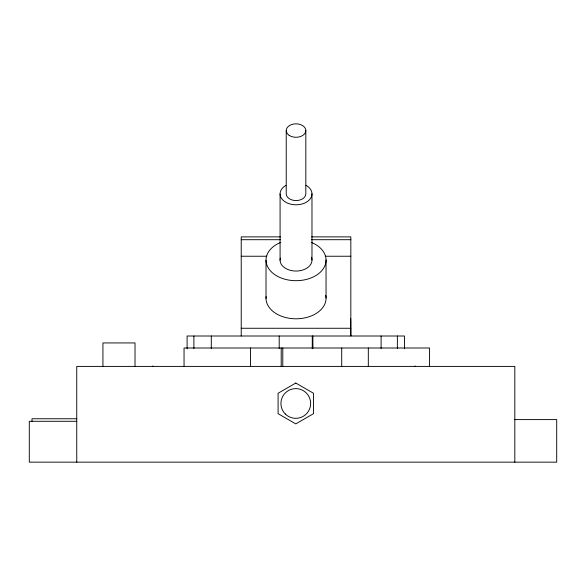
<?xml version="1.0" encoding="UTF-8"?>
<svg xmlns="http://www.w3.org/2000/svg" width="586" height="586" viewBox="0 0 586 586"><rect width="100%" height="100%" fill="white"/><g stroke="black" fill="none" stroke-linecap="round" stroke-linejoin="round"><path stroke-width="0.88" d="M280.504 236.876L241.227 236.876L241.227 336.005M311.554 236.876L350.831 236.876L350.831 336.005L350.721 318.725M241.227 239.703L280.504 239.703M311.554 239.703L350.831 239.703M241.227 256.236L266.806 256.236M325.259 256.236L350.831 256.236M241.227 328.263L350.831 328.263M76.751 418.756L32.003 418.756L32.003 421.466M514.816 419.598L556.7 419.598L556.7 462.156L29.3 462.156L29.3 421.29L76.751 421.29M514.816 462.156L514.816 366.404L76.751 366.404L76.751 462.156M429.567 366.404L429.567 347.996L184.048 347.996L184.048 366.404M415.1 365.898L415.1 366.404M404.479 348.758L404.479 336.005L187.095 336.005L187.095 348.758M397.374 336.005L397.374 348.524M381.098 336.005L381.098 348.524M368.316 347.996L368.316 366.404M341.711 347.996L341.711 366.404M326.043 259.913L326.043 298.018M312.887 336.005L312.887 348.524M312.272 336.005L312.272 348.758M311.979 193.754L311.979 260.001M305.826 130.495L305.826 193.798A9.794 6.717 0 0 1 296.12 200.573A9.794 6.717 0 0 1 286.232 193.922L286.232 130.627M282.789 347.996L282.789 366.404M281.199 347.996L281.199 366.404M280.079 193.966L280.079 260.213M279.2 336.005L279.2 348.524M266.015 260.309L266.015 298.406M250.478 347.996L250.478 366.404M211.297 336.005L211.297 348.524M193.893 336.005L193.893 348.524M152.836 365.898L152.836 366.404M135.022 366.404L135.022 342.935L102.931 342.935L102.931 366.404M325.75 295.329A30.018 20.583 0 0 1 296.977 318.784A30.018 20.583 0 0 1 266.103 296.619M311.627 242.523A30.018 20.583 0 0 1 318.791 273.53A30.018 20.583 0 0 1 273.01 273.318A30.018 20.583 0 0 1 280.775 242.384M311.4 257.173A15.954 10.944 0 0 1 296.699 271.04A15.954 10.944 0 0 1 280.357 258.074M305.951 185.293A15.954 10.944 0 0 1 307.804 201.247A15.954 10.944 0 0 1 284.466 201.394A15.954 10.944 0 0 1 285.873 185.425M295.784 383.039L278.094 393.257L278.094 413.687L295.784 423.905L313.481 413.687L313.481 393.257L295.784 383.039M289.169 135.351A9.794 6.717 0 0 0 305.518 132.238A9.794 6.717 0 0 0 293.403 124.086A9.794 6.717 0 0 0 289.169 135.351M285.279 413.98A14.862 14.862 0 0 0 310.14 407.321A14.862 14.862 0 0 0 291.938 389.119A14.862 14.862 0 0 0 285.279 413.98"/></g></svg>
